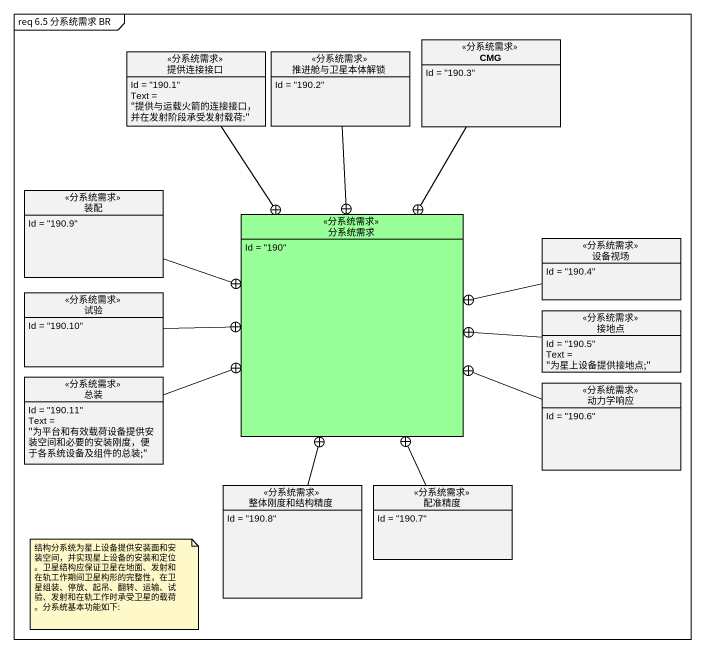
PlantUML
@startuml
mainframe req 6.5 分系统需求 BR
hide circle
hide empty members
class 提供连接接口 <<分系统需求>> {
  Id = "190.1"
  Text = "提供与运载火箭的连接接口， 并在发射阶段承受发射载荷:"
}
class 推进舱与卫星本体解锁 <<分系统需求>> {
  Id = "190.2"
}
class CMG <<分系统需求>> {
  Id = "190.3"
}
class 装配 <<分系统需求>> {
  Id = "190.9"
}
class 分系统需求 <<分系统需求>> #99FF99 {
  Id = "190"
}
class 设备视场 <<分系统需求>> {
  Id = "190.4"
}
class 试验 <<分系统需求>> {
  Id = "190.10"
}
class 接地点 <<分系统需求>> {
  Id = "190.5"
  Text = "为星上设备提供接地点;"
}
class 总装 <<分系统需求>> {
  Id = "190.11"
  Text = "为平台和有效载荷设备提供安装空间和必要的安装刚度，便于各系统设备及组件的总装;"
}
class 动力学响应 <<分系统需求>> {
  Id = "190.6"
}
class 整体刚度和结构精度 <<分系统需求>> {
  Id = "190.8"
}
class 配准精度 <<分系统需求>> {
  Id = "190.7"
}
提供连接接口 --+ 分系统需求
推进舱与卫星本体解锁 --+ 分系统需求
CMG --+ 分系统需求
装配 -right-+ 分系统需求
设备视场 -left-+ 分系统需求
试验 -right-+ 分系统需求
接地点 -left-+ 分系统需求
总装 -right-+ 分系统需求
动力学响应 -left-+ 分系统需求
整体刚度和结构精度 -up-+ 分系统需求
配准精度 -up-+ 分系统需求
note as N1
  结构分系统为星上设备提供安装面和安装空间，并实现星上设备的安装和定位。卫星结构应保证卫星在地面、发射和在轨工作期间卫星构形的完整性，在卫星组装、停放、起吊、翻转、运输、试验、发射和在轨工作时承受卫星的载荷。分系统基本功能如下:
end note
@enduml
